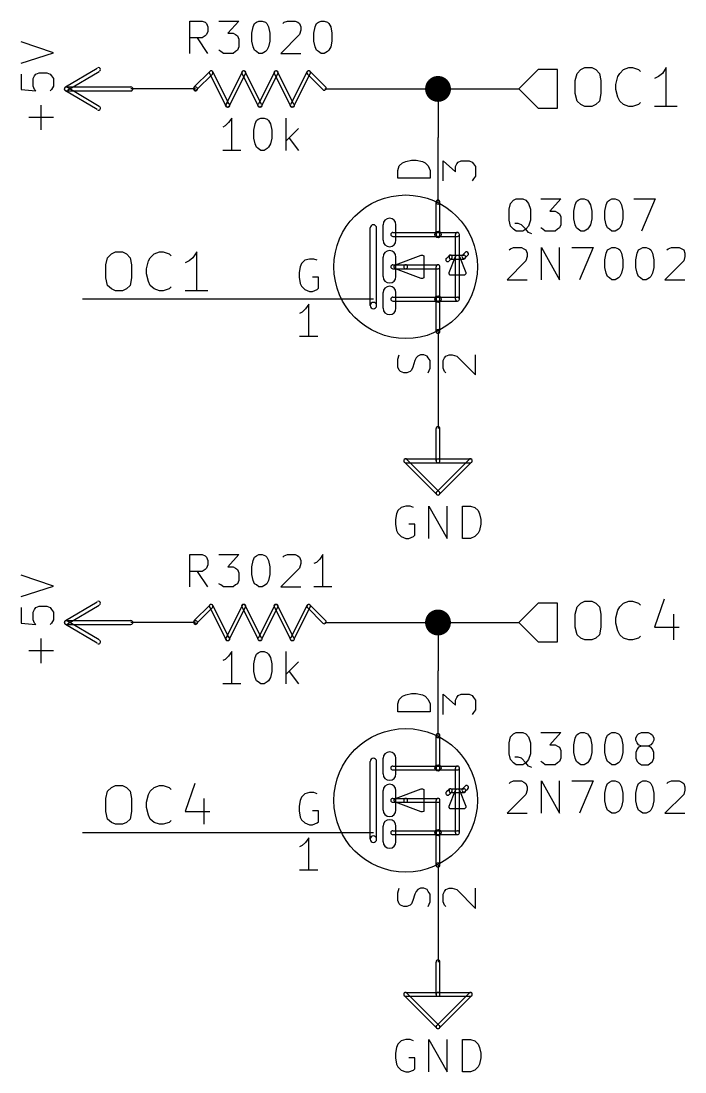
# Model space of a CAD drawing. Extents: x 10 to 287, y -200 to -10.
# Drawn here: x 198.25 to 224.33, y -155.45 to -114.17 of the extents above; entities that cross this region are included whole.
import ezdxf

# ---------------------------------------------------------------- set-up
doc = ezdxf.new("R2010")
doc.units = 0
doc.header["$MEASUREMENT"] = 0
doc.layers.add('BLACK', color=7, linetype='CONTINUOUS')

msp = doc.modelspace()

# ---------------------------------------------------------------- linework, layer by layer
at = {"layer": 'Black'}
for p, q in [((201.651, -123.469), (201.803, -123.317)), ((201.803, -123.317), (201.955, -123.241)), ((201.955, -123.241), (202.235, -123.241)), ((202.235, -123.241), (202.387, -123.317)), ((202.387, -123.317), (202.54, -123.469)), ((203.327, -123.469), (203.479, -123.317)), ((203.479, -123.317), (203.683, -123.241)), ((203.683, -123.241), (203.835, -123.241)), ((203.835, -123.241), (204.064, -123.317)), ((204.064, -123.317), (204.14, -123.393)), ((205.156, -123.241), (205.003, -123.469)), ((205.156, -124.765), (205.156, -123.241)), ((201.574, -123.749), (201.651, -123.469)), ((201.574, -124.257), (201.574, -123.749)), ((202.54, -123.469), (202.59, -123.749)), ((202.59, -123.749), (202.59, -124.257)), ((203.175, -123.901), (203.251, -123.596)), ((203.251, -123.596), (203.327, -123.469)), ((204.851, -123.596), (204.699, -123.673)), ((205.003, -123.469), (204.851, -123.596)), ((203.175, -124.104), (203.175, -123.901)), ((203.251, -124.409), (203.175, -124.104)), ((201.651, -124.562), (201.574, -124.257)), ((201.803, -124.689), (201.651, -124.562)), ((202.54, -124.562), (202.387, -124.689)), ((202.59, -124.257), (202.54, -124.562)), ((203.327, -124.562), (203.251, -124.409)), ((203.479, -124.689), (203.327, -124.562)), ((204.14, -124.612), (204.064, -124.689)), ((201.955, -124.765), (201.803, -124.689)), ((202.235, -124.765), (201.955, -124.765)), ((202.387, -124.689), (202.235, -124.765)), ((203.683, -124.765), (203.479, -124.689)), ((203.835, -124.765), (203.683, -124.765)), ((204.064, -124.689), (203.835, -124.765)), ((205.588, -124.765), (204.699, -124.765)), ((201.574, -144.704), (201.651, -144.424)), ((201.651, -144.424), (201.803, -144.272)), ((201.803, -144.272), (201.955, -144.196)), ((201.955, -144.196), (202.235, -144.196)), ((202.235, -144.196), (202.387, -144.272)), ((202.387, -144.272), (202.54, -144.424)), ((202.54, -144.424), (202.59, -144.704)), ((203.251, -144.551), (203.327, -144.424)), ((203.327, -144.424), (203.479, -144.272)), ((203.479, -144.272), (203.683, -144.196)), ((203.683, -144.196), (203.835, -144.196)), ((203.835, -144.196), (204.064, -144.272)), ((204.064, -144.272), (204.14, -144.348)), ((205.08, -144.12), (204.699, -145.212)), ((201.574, -145.212), (201.574, -144.704)), ((202.59, -144.704), (202.59, -145.212)), ((203.175, -144.856), (203.251, -144.551)), ((203.175, -145.059), (203.175, -144.856)), ((205.435, -144.704), (205.435, -145.72)), ((201.651, -145.517), (201.574, -145.212)), ((202.59, -145.212), (202.54, -145.517)), ((203.251, -145.364), (203.175, -145.059)), ((204.699, -145.212), (205.664, -145.212)), ((201.803, -145.644), (201.651, -145.517)), ((201.955, -145.72), (201.803, -145.644)), ((202.387, -145.644), (202.235, -145.72)), ((202.54, -145.517), (202.387, -145.644)), ((203.327, -145.517), (203.251, -145.364)), ((203.479, -145.644), (203.327, -145.517)), ((203.683, -145.72), (203.479, -145.644)), ((204.064, -145.644), (203.835, -145.72)), ((204.14, -145.567), (204.064, -145.644)), ((202.235, -145.72), (201.955, -145.72)), ((203.835, -145.72), (203.683, -145.72))]:
    msp.add_line(p, q, dxfattribs=at)
at = {"layer": 'Brown 2'}
for p, q in [((218.567, -116.078), (217.805, -116.84)), ((219.329, -116.078), (218.567, -116.078)), ((219.329, -117.602), (219.329, -116.078)), ((220.015, -116.51), (220.091, -116.23)), ((220.091, -116.23), (220.243, -116.078)), ((220.243, -116.078), (220.396, -116.002)), ((220.396, -116.002), (220.675, -116.002)), ((220.675, -116.002), (220.828, -116.078)), ((220.828, -116.078), (220.98, -116.23)), ((220.98, -116.23), (221.031, -116.51)), ((221.615, -116.662), (221.691, -116.357)), ((221.691, -116.357), (221.767, -116.23)), ((221.767, -116.23), (221.92, -116.078)), ((221.92, -116.078), (222.123, -116.002)), ((222.123, -116.002), (222.275, -116.002)), ((222.275, -116.002), (222.504, -116.078)), ((222.504, -116.078), (222.58, -116.154)), ((223.291, -116.357), (223.139, -116.434)), ((223.444, -116.23), (223.291, -116.357)), ((223.596, -116.002), (223.444, -116.23)), ((223.596, -117.526), (223.596, -116.002)), ((220.015, -117.018), (220.015, -116.51)), ((221.031, -116.51), (221.031, -117.018)), ((221.615, -116.865), (221.615, -116.662)), ((217.805, -116.84), (218.567, -117.602)), ((220.091, -117.323), (220.015, -117.018)), ((221.031, -117.018), (220.98, -117.323)), ((221.691, -117.17), (221.615, -116.865)), ((221.767, -117.323), (221.691, -117.17)), ((218.567, -117.602), (219.329, -117.602)), ((220.243, -117.45), (220.091, -117.323)), ((220.396, -117.526), (220.243, -117.45)), ((220.675, -117.526), (220.396, -117.526)), ((220.828, -117.45), (220.675, -117.526)), ((220.98, -117.323), (220.828, -117.45)), ((221.92, -117.45), (221.767, -117.323)), ((222.123, -117.526), (221.92, -117.45)), ((222.275, -117.526), (222.123, -117.526)), ((222.504, -117.45), (222.275, -117.526)), ((222.58, -117.373), (222.504, -117.45)), ((224.028, -117.526), (223.139, -117.526)), ((218.567, -137.033), (217.805, -137.795)), ((219.329, -137.033), (218.567, -137.033)), ((219.329, -138.557), (219.329, -137.033)), ((220.091, -137.185), (220.243, -137.033)), ((220.243, -137.033), (220.396, -136.957)), ((220.396, -136.957), (220.675, -136.957)), ((220.675, -136.957), (220.828, -137.033)), ((220.828, -137.033), (220.98, -137.185)), ((221.767, -137.185), (221.92, -137.033)), ((221.92, -137.033), (222.123, -136.957)), ((222.123, -136.957), (222.275, -136.957)), ((222.275, -136.957), (222.504, -137.033)), ((222.504, -137.033), (222.58, -137.109)), ((223.52, -136.881), (223.139, -137.973)), ((220.015, -137.465), (220.091, -137.185)), ((220.98, -137.185), (221.031, -137.465)), ((221.615, -137.617), (221.691, -137.312)), ((221.691, -137.312), (221.767, -137.185)), ((217.805, -137.795), (218.567, -138.557)), ((220.015, -137.973), (220.015, -137.465)), ((221.031, -137.465), (221.031, -137.973)), ((221.615, -137.82), (221.615, -137.617)), ((221.691, -138.125), (221.615, -137.82)), ((223.876, -137.465), (223.876, -138.481)), ((220.091, -138.278), (220.015, -137.973)), ((221.031, -137.973), (220.98, -138.278)), ((221.767, -138.278), (221.691, -138.125)), ((223.139, -137.973), (224.104, -137.973)), ((218.567, -138.557), (219.329, -138.557)), ((220.243, -138.405), (220.091, -138.278)), ((220.396, -138.481), (220.243, -138.405)), ((220.675, -138.481), (220.396, -138.481)), ((220.828, -138.405), (220.675, -138.481)), ((220.98, -138.278), (220.828, -138.405)), ((221.92, -138.405), (221.767, -138.278)), ((222.123, -138.481), (221.92, -138.405)), ((222.275, -138.481), (222.123, -138.481)), ((222.504, -138.405), (222.275, -138.481)), ((222.58, -138.328), (222.504, -138.405))]:
    msp.add_line(p, q, dxfattribs=at)
at = {"layer": 'Cyan 2'}
for p, q in [((204.876, -115.443), (204.876, -114.173)), ((204.876, -114.173), (205.359, -114.173)), ((205.359, -114.173), (205.486, -114.224)), ((205.486, -114.224), (205.537, -114.275)), ((205.537, -114.275), (205.588, -114.402)), ((206.019, -114.173), (206.807, -114.173)), ((206.807, -114.173), (206.375, -114.656)), ((207.366, -114.402), (207.416, -114.275)), ((207.416, -114.275), (207.493, -114.224)), ((207.493, -114.224), (207.594, -114.173)), ((207.594, -114.173), (207.721, -114.173)), ((207.721, -114.173), (207.848, -114.224)), ((207.848, -114.224), (207.899, -114.275)), ((207.899, -114.275), (207.975, -114.402)), ((208.534, -114.275), (208.585, -114.224)), ((208.585, -114.224), (208.712, -114.173)), ((208.712, -114.173), (209.017, -114.173)), ((209.017, -114.173), (209.118, -114.224)), ((209.118, -114.224), (209.194, -114.275)), ((209.194, -114.275), (209.245, -114.402)), ((209.804, -114.402), (209.855, -114.275)), ((209.855, -114.275), (209.931, -114.224)), ((209.931, -114.224), (210.033, -114.173)), ((210.033, -114.173), (210.16, -114.173)), ((210.16, -114.173), (210.287, -114.224)), ((210.287, -114.224), (210.337, -114.275)), ((210.337, -114.275), (210.414, -114.402)), ((205.537, -114.706), (205.486, -114.757)), ((205.588, -114.579), (205.537, -114.706)), ((205.588, -114.402), (205.588, -114.579)), ((206.375, -114.656), (206.578, -114.656)), ((206.578, -114.656), (206.68, -114.706)), ((206.68, -114.706), (206.756, -114.757)), ((207.315, -114.656), (207.366, -114.402)), ((207.315, -114.96), (207.315, -114.656)), ((207.975, -114.402), (208.026, -114.656)), ((208.026, -114.656), (208.026, -114.96)), ((209.194, -114.706), (208.458, -115.443)), ((209.245, -114.529), (209.194, -114.706)), ((209.245, -114.402), (209.245, -114.529)), ((209.753, -114.656), (209.804, -114.402)), ((209.753, -114.96), (209.753, -114.656)), ((210.414, -114.402), (210.464, -114.656)), ((210.464, -114.656), (210.464, -114.96)), ((199.517, -115.418), (198.247, -114.986)), ((205.359, -114.833), (204.876, -114.833)), ((205.588, -115.443), (205.181, -114.833)), ((205.486, -114.757), (205.359, -114.833)), ((206.756, -114.757), (206.807, -114.884)), ((206.807, -114.884), (206.807, -115.189)), ((207.366, -115.189), (207.315, -114.96)), ((208.026, -114.96), (207.975, -115.189)), ((209.804, -115.189), (209.753, -114.96)), ((210.464, -114.96), (210.414, -115.189)), ((198.247, -115.824), (199.517, -115.418)), ((206.096, -115.367), (206.019, -115.316)), ((206.197, -115.443), (206.096, -115.367)), ((206.578, -115.443), (206.197, -115.443)), ((206.68, -115.367), (206.578, -115.443)), ((206.756, -115.316), (206.68, -115.367)), ((206.807, -115.189), (206.756, -115.316)), ((207.416, -115.316), (207.366, -115.189)), ((207.493, -115.367), (207.416, -115.316)), ((207.594, -115.443), (207.493, -115.367)), ((207.721, -115.443), (207.594, -115.443)), ((207.848, -115.367), (207.721, -115.443)), ((207.899, -115.316), (207.848, -115.367)), ((207.975, -115.189), (207.899, -115.316)), ((208.458, -115.443), (209.245, -115.443)), ((209.855, -115.316), (209.804, -115.189)), ((209.931, -115.367), (209.855, -115.316)), ((210.033, -115.443), (209.931, -115.367)), ((210.16, -115.443), (210.033, -115.443)), ((210.287, -115.367), (210.16, -115.443)), ((210.337, -115.316), (210.287, -115.367)), ((210.414, -115.189), (210.337, -115.316)), ((198.247, -116.256), (198.247, -116.865)), ((198.73, -116.434), (198.78, -116.332)), ((198.78, -116.332), (198.831, -116.256)), ((198.831, -116.256), (198.958, -116.205)), ((198.958, -116.205), (199.263, -116.205)), ((199.263, -116.205), (199.39, -116.256)), ((199.39, -116.256), (199.441, -116.332)), ((199.441, -116.332), (199.517, -116.434)), ((198.73, -116.738), (198.73, -116.434)), ((198.78, -116.865), (198.73, -116.738)), ((199.517, -116.738), (199.441, -116.865)), ((199.517, -116.434), (199.517, -116.738)), ((198.247, -116.865), (198.831, -116.916)), ((198.831, -116.916), (198.78, -116.865)), ((199.441, -116.865), (199.39, -116.916)), ((199.034, -118.44), (199.034, -117.475)), ((199.517, -117.958), (198.552, -117.958)), ((206.527, -117.983), (206.4, -118.161)), ((206.527, -119.253), (206.527, -117.983)), ((207.493, -118.085), (207.569, -118.034)), ((207.569, -118.034), (207.67, -117.983)), ((207.67, -117.983), (207.797, -117.983)), ((207.797, -117.983), (207.924, -118.034)), ((207.924, -118.034), (207.975, -118.085)), ((208.661, -119.253), (208.661, -117.983)), ((206.273, -118.288), (206.172, -118.339)), ((206.4, -118.161), (206.273, -118.288)), ((207.391, -118.466), (207.442, -118.212)), ((207.442, -118.212), (207.493, -118.085)), ((207.975, -118.085), (208.051, -118.212)), ((208.051, -118.212), (208.102, -118.466)), ((209.144, -118.389), (208.661, -118.872)), ((207.391, -118.77), (207.391, -118.466)), ((207.442, -118.999), (207.391, -118.77)), ((208.102, -118.77), (208.051, -118.999)), ((208.102, -118.466), (208.102, -118.77)), ((208.788, -118.77), (209.144, -119.253)), ((206.883, -119.253), (206.172, -119.253)), ((207.493, -119.126), (207.442, -118.999)), ((207.569, -119.177), (207.493, -119.126)), ((207.67, -119.253), (207.569, -119.177)), ((207.797, -119.253), (207.67, -119.253)), ((207.924, -119.177), (207.797, -119.253)), ((207.975, -119.126), (207.924, -119.177)), ((208.051, -118.999), (207.975, -119.126)), ((213.233, -119.736), (213.36, -119.685)), ((213.36, -119.685), (213.589, -119.634)), ((213.589, -119.634), (213.766, -119.634)), ((213.766, -119.634), (214.02, -119.685)), ((214.02, -119.685), (214.122, -119.736)), ((213.055, -120.04), (213.106, -119.863)), ((213.055, -120.345), (213.055, -120.04)), ((213.106, -119.863), (213.233, -119.736)), ((214.122, -119.736), (214.249, -119.863)), ((214.249, -119.863), (214.325, -120.04)), ((214.325, -120.04), (214.325, -120.345)), ((214.325, -120.345), (213.055, -120.345)), ((217.424, -121.564), (217.475, -121.336)), ((217.475, -121.336), (217.602, -121.209)), ((217.602, -121.209), (217.703, -121.158)), ((217.703, -121.158), (217.957, -121.158)), ((217.957, -121.158), (218.084, -121.209)), ((218.084, -121.209), (218.186, -121.336)), ((218.186, -121.336), (218.262, -121.564)), ((218.669, -121.158), (219.456, -121.158)), ((219.456, -121.158), (219.024, -121.641)), ((220.015, -121.387), (220.066, -121.26)), ((220.066, -121.26), (220.142, -121.209)), ((220.142, -121.209), (220.243, -121.158)), ((220.243, -121.158), (220.37, -121.158)), ((220.37, -121.158), (220.497, -121.209)), ((220.497, -121.209), (220.548, -121.26)), ((220.548, -121.26), (220.624, -121.387)), ((221.234, -121.387), (221.285, -121.26)), ((221.285, -121.26), (221.361, -121.209)), ((221.361, -121.209), (221.463, -121.158)), ((221.463, -121.158), (221.59, -121.158)), ((221.59, -121.158), (221.717, -121.209)), ((221.717, -121.209), (221.767, -121.26)), ((221.767, -121.26), (221.844, -121.387)), ((222.326, -121.158), (223.164, -121.158)), ((223.164, -121.158), (222.631, -122.428)), ((217.424, -121.996), (217.424, -121.564)), ((218.262, -121.564), (218.262, -121.996)), ((219.024, -121.641), (219.227, -121.641)), ((219.227, -121.641), (219.329, -121.691)), ((219.329, -121.691), (219.405, -121.742)), ((219.405, -121.742), (219.456, -121.869)), ((219.964, -121.641), (220.015, -121.387)), ((219.964, -121.945), (219.964, -121.641)), ((220.624, -121.387), (220.675, -121.641)), ((220.675, -121.641), (220.675, -121.945)), ((221.183, -121.641), (221.234, -121.387)), ((221.183, -121.945), (221.183, -121.641)), ((221.844, -121.387), (221.894, -121.641)), ((221.894, -121.641), (221.894, -121.945)), ((217.475, -122.225), (217.424, -121.996)), ((217.78, -122.123), (217.653, -122.123)), ((217.907, -122.174), (217.78, -122.123)), ((218.084, -122.352), (217.907, -122.174)), ((218.262, -121.996), (218.186, -122.225)), ((219.456, -122.174), (219.405, -122.301)), ((219.456, -121.869), (219.456, -122.174)), ((220.015, -122.174), (219.964, -121.945)), ((220.066, -122.301), (220.015, -122.174)), ((220.624, -122.174), (220.548, -122.301)), ((220.675, -121.945), (220.624, -122.174)), ((221.234, -122.174), (221.183, -121.945)), ((221.285, -122.301), (221.234, -122.174)), ((221.844, -122.174), (221.767, -122.301)), ((221.894, -121.945), (221.844, -122.174)), ((217.602, -122.352), (217.475, -122.225)), ((217.703, -122.428), (217.602, -122.352)), ((217.957, -122.428), (217.703, -122.428)), ((218.084, -122.352), (217.957, -122.428)), ((218.186, -122.225), (218.084, -122.352)), ((218.186, -122.479), (218.084, -122.352)), ((218.313, -122.53), (218.186, -122.479)), ((218.745, -122.352), (218.669, -122.301)), ((218.846, -122.428), (218.745, -122.352)), ((219.227, -122.428), (218.846, -122.428)), ((219.329, -122.352), (219.227, -122.428)), ((219.405, -122.301), (219.329, -122.352)), ((220.142, -122.352), (220.066, -122.301)), ((220.243, -122.428), (220.142, -122.352)), ((220.37, -122.428), (220.243, -122.428)), ((220.497, -122.352), (220.37, -122.428)), ((220.548, -122.301), (220.497, -122.352)), ((221.361, -122.352), (221.285, -122.301)), ((221.463, -122.428), (221.361, -122.352)), ((221.59, -122.428), (221.463, -122.428)), ((221.717, -122.352), (221.59, -122.428)), ((221.767, -122.301), (221.717, -122.352)), ((217.424, -123.165), (217.475, -123.114)), ((217.475, -123.114), (217.602, -123.063)), ((217.602, -123.063), (217.907, -123.063)), ((217.907, -123.063), (218.008, -123.114)), ((218.008, -123.114), (218.084, -123.165)), ((218.084, -123.165), (218.135, -123.292)), ((218.135, -123.292), (218.135, -123.419)), ((218.694, -124.333), (218.694, -123.063)), ((218.694, -123.063), (219.405, -124.333)), ((219.405, -124.333), (219.405, -123.063)), ((219.888, -123.063), (220.726, -123.063)), ((220.726, -123.063), (220.193, -124.333)), ((221.183, -123.546), (221.234, -123.292)), ((221.234, -123.292), (221.285, -123.165)), ((221.285, -123.165), (221.361, -123.114)), ((221.361, -123.114), (221.463, -123.063)), ((221.463, -123.063), (221.59, -123.063)), ((221.59, -123.063), (221.717, -123.114)), ((221.717, -123.114), (221.767, -123.165)), ((221.767, -123.165), (221.844, -123.292)), ((221.844, -123.292), (221.894, -123.546)), ((222.402, -123.546), (222.453, -123.292)), ((222.453, -123.292), (222.504, -123.165)), ((222.504, -123.165), (222.58, -123.114)), ((222.58, -123.114), (222.682, -123.063)), ((222.682, -123.063), (222.809, -123.063)), ((222.809, -123.063), (222.936, -123.114)), ((222.936, -123.114), (222.987, -123.165)), ((222.987, -123.165), (223.063, -123.292)), ((223.063, -123.292), (223.114, -123.546)), ((223.622, -123.165), (223.672, -123.114)), ((223.672, -123.114), (223.799, -123.063)), ((223.799, -123.063), (224.104, -123.063)), ((224.104, -123.063), (224.206, -123.114)), ((224.206, -123.114), (224.282, -123.165)), ((224.282, -123.165), (224.333, -123.292)), ((224.333, -123.292), (224.333, -123.419)), ((209.22, -123.825), (209.169, -124.054)), ((209.271, -123.698), (209.22, -123.825)), ((209.398, -123.571), (209.271, -123.698)), ((209.575, -123.52), (209.398, -123.571)), ((209.753, -123.52), (209.575, -123.52)), ((209.88, -123.571), (209.753, -123.52)), ((218.084, -123.596), (217.348, -124.333)), ((218.135, -123.419), (218.084, -123.596)), ((221.183, -123.85), (221.183, -123.546)), ((221.894, -123.546), (221.894, -123.85)), ((222.402, -123.85), (222.402, -123.546)), ((223.114, -123.546), (223.114, -123.85)), ((224.282, -123.596), (223.545, -124.333)), ((224.333, -123.419), (224.282, -123.596)), ((209.169, -124.054), (209.169, -124.231)), ((209.169, -124.231), (209.22, -124.485)), ((209.931, -124.231), (209.702, -124.231)), ((209.931, -124.663), (209.931, -124.231)), ((221.234, -124.079), (221.183, -123.85)), ((221.285, -124.206), (221.234, -124.079)), ((221.361, -124.257), (221.285, -124.206)), ((221.767, -124.206), (221.717, -124.257)), ((221.844, -124.079), (221.767, -124.206)), ((221.894, -123.85), (221.844, -124.079)), ((222.453, -124.079), (222.402, -123.85)), ((222.504, -124.206), (222.453, -124.079)), ((222.58, -124.257), (222.504, -124.206)), ((222.987, -124.206), (222.936, -124.257)), ((223.063, -124.079), (222.987, -124.206)), ((223.114, -123.85), (223.063, -124.079)), ((209.22, -124.485), (209.271, -124.587)), ((209.271, -124.587), (209.398, -124.714)), ((217.348, -124.333), (218.135, -124.333)), ((221.463, -124.333), (221.361, -124.257)), ((221.59, -124.333), (221.463, -124.333)), ((221.717, -124.257), (221.59, -124.333)), ((222.682, -124.333), (222.58, -124.257)), ((222.809, -124.333), (222.682, -124.333)), ((222.936, -124.257), (222.809, -124.333)), ((223.545, -124.333), (224.333, -124.333)), ((209.398, -124.714), (209.575, -124.79)), ((209.575, -124.79), (209.702, -124.79)), ((209.702, -124.79), (209.88, -124.714)), ((209.88, -124.714), (209.931, -124.663)), ((213.055, -127.457), (213.106, -127.279)), ((213.055, -127.762), (213.055, -127.457)), ((213.716, -127.508), (213.639, -127.762)), ((213.766, -127.406), (213.716, -127.508)), ((213.843, -127.33), (213.766, -127.406)), ((213.944, -127.279), (213.843, -127.33)), ((214.071, -127.279), (213.944, -127.279)), ((214.198, -127.33), (214.071, -127.279)), ((214.249, -127.406), (214.198, -127.33)), ((214.325, -127.508), (214.249, -127.406)), ((214.325, -127.813), (214.325, -127.508)), ((213.106, -127.889), (213.055, -127.762)), ((213.157, -127.94), (213.106, -127.889)), ((213.284, -127.991), (213.157, -127.94)), ((213.538, -127.94), (213.411, -127.991)), ((213.589, -127.889), (213.538, -127.94)), ((213.639, -127.762), (213.589, -127.889)), ((214.249, -127.991), (214.325, -127.813)), ((213.411, -127.991), (213.284, -127.991)), ((213.182, -133.274), (213.055, -133.401)), ((213.36, -133.223), (213.182, -133.274)), ((213.538, -133.223), (213.36, -133.223)), ((213.665, -133.274), (213.538, -133.223)), ((214.274, -134.493), (214.274, -133.223)), ((214.274, -133.223), (214.986, -134.493)), ((214.986, -134.493), (214.986, -133.223)), ((215.595, -134.493), (215.595, -133.223)), ((215.595, -133.223), (215.9, -133.223)), ((215.9, -133.223), (216.078, -133.274)), ((216.078, -133.274), (216.205, -133.401)), ((213.004, -133.528), (212.954, -133.756)), ((213.055, -133.401), (213.004, -133.528)), ((216.205, -133.401), (216.256, -133.528)), ((216.256, -133.528), (216.306, -133.756)), ((212.954, -133.756), (212.954, -133.934)), ((212.954, -133.934), (213.004, -134.188)), ((213.716, -133.934), (213.487, -133.934)), ((213.716, -134.366), (213.716, -133.934)), ((216.306, -133.934), (216.256, -134.188)), ((216.306, -133.756), (216.306, -133.934)), ((213.004, -134.188), (213.055, -134.29)), ((213.055, -134.29), (213.182, -134.417)), ((213.182, -134.417), (213.36, -134.493)), ((213.36, -134.493), (213.487, -134.493)), ((213.487, -134.493), (213.665, -134.417)), ((213.665, -134.417), (213.716, -134.366)), ((215.9, -134.493), (215.595, -134.493)), ((216.078, -134.417), (215.9, -134.493)), ((216.205, -134.29), (216.078, -134.417)), ((216.256, -134.188), (216.205, -134.29)), ((204.876, -136.398), (204.876, -135.128)), ((204.876, -135.128), (205.359, -135.128)), ((205.359, -135.128), (205.486, -135.179)), ((205.486, -135.179), (205.537, -135.23)), ((205.537, -135.23), (205.588, -135.357)), ((205.588, -135.357), (205.588, -135.534)), ((206.019, -135.128), (206.807, -135.128)), ((206.807, -135.128), (206.375, -135.611)), ((207.315, -135.611), (207.366, -135.357)), ((207.366, -135.357), (207.416, -135.23)), ((207.416, -135.23), (207.493, -135.179)), ((207.493, -135.179), (207.594, -135.128)), ((207.594, -135.128), (207.721, -135.128)), ((207.721, -135.128), (207.848, -135.179)), ((207.848, -135.179), (207.899, -135.23)), ((207.899, -135.23), (207.975, -135.357)), ((207.975, -135.357), (208.026, -135.611)), ((208.534, -135.23), (208.585, -135.179)), ((208.585, -135.179), (208.712, -135.128)), ((208.712, -135.128), (209.017, -135.128)), ((209.017, -135.128), (209.118, -135.179)), ((209.118, -135.179), (209.194, -135.23)), ((209.194, -135.23), (209.245, -135.357)), ((209.245, -135.357), (209.245, -135.484)), ((209.982, -135.306), (209.855, -135.433)), ((210.109, -135.128), (209.982, -135.306)), ((210.109, -136.398), (210.109, -135.128)), ((205.359, -135.788), (204.876, -135.788)), ((205.588, -136.398), (205.181, -135.788)), ((205.486, -135.712), (205.359, -135.788)), ((205.537, -135.661), (205.486, -135.712)), ((205.588, -135.534), (205.537, -135.661)), ((206.375, -135.611), (206.578, -135.611)), ((206.578, -135.611), (206.68, -135.661)), ((206.68, -135.661), (206.756, -135.712)), ((206.756, -135.712), (206.807, -135.839)), ((207.315, -135.915), (207.315, -135.611)), ((208.026, -135.611), (208.026, -135.915)), ((209.194, -135.661), (208.458, -136.398)), ((209.245, -135.484), (209.194, -135.661)), ((209.855, -135.433), (209.753, -135.484)), ((199.517, -136.373), (198.247, -135.941)), ((206.807, -136.144), (206.756, -136.271)), ((206.807, -135.839), (206.807, -136.144)), ((207.366, -136.144), (207.315, -135.915)), ((207.416, -136.271), (207.366, -136.144)), ((207.975, -136.144), (207.899, -136.271)), ((208.026, -135.915), (207.975, -136.144)), ((198.247, -136.779), (199.517, -136.373)), ((206.096, -136.322), (206.019, -136.271)), ((206.197, -136.398), (206.096, -136.322)), ((206.578, -136.398), (206.197, -136.398)), ((206.68, -136.322), (206.578, -136.398)), ((206.756, -136.271), (206.68, -136.322)), ((207.493, -136.322), (207.416, -136.271)), ((207.594, -136.398), (207.493, -136.322)), ((207.721, -136.398), (207.594, -136.398)), ((207.848, -136.322), (207.721, -136.398)), ((207.899, -136.271), (207.848, -136.322)), ((208.458, -136.398), (209.245, -136.398)), ((210.464, -136.398), (209.753, -136.398)), ((198.247, -137.211), (198.247, -137.82)), ((198.73, -137.389), (198.78, -137.287)), ((198.73, -137.693), (198.73, -137.389)), ((198.78, -137.287), (198.831, -137.211)), ((198.831, -137.211), (198.958, -137.16)), ((198.958, -137.16), (199.263, -137.16)), ((199.263, -137.16), (199.39, -137.211)), ((199.39, -137.211), (199.441, -137.287)), ((199.441, -137.287), (199.517, -137.389)), ((199.517, -137.389), (199.517, -137.693)), ((198.247, -137.82), (198.831, -137.871)), ((198.78, -137.82), (198.73, -137.693)), ((198.831, -137.871), (198.78, -137.82)), ((199.441, -137.82), (199.39, -137.871)), ((199.517, -137.693), (199.441, -137.82)), ((199.034, -139.395), (199.034, -138.43)), ((199.517, -138.913), (198.552, -138.913)), ((206.527, -138.938), (206.4, -139.116)), ((206.527, -140.208), (206.527, -138.938)), ((207.442, -139.167), (207.493, -139.04)), ((207.493, -139.04), (207.569, -138.989)), ((207.569, -138.989), (207.67, -138.938)), ((207.67, -138.938), (207.797, -138.938)), ((207.797, -138.938), (207.924, -138.989)), ((207.924, -138.989), (207.975, -139.04)), ((207.975, -139.04), (208.051, -139.167)), ((208.661, -140.208), (208.661, -138.938)), ((206.273, -139.243), (206.172, -139.294)), ((206.4, -139.116), (206.273, -139.243)), ((207.391, -139.421), (207.442, -139.167)), ((207.391, -139.725), (207.391, -139.421)), ((208.051, -139.167), (208.102, -139.421)), ((208.102, -139.421), (208.102, -139.725)), ((209.144, -139.344), (208.661, -139.827)), ((207.442, -139.954), (207.391, -139.725)), ((208.102, -139.725), (208.051, -139.954)), ((208.788, -139.725), (209.144, -140.208)), ((206.883, -140.208), (206.172, -140.208)), ((207.493, -140.081), (207.442, -139.954)), ((207.569, -140.132), (207.493, -140.081)), ((207.67, -140.208), (207.569, -140.132)), ((207.797, -140.208), (207.67, -140.208)), ((207.924, -140.132), (207.797, -140.208)), ((207.975, -140.081), (207.924, -140.132)), ((208.051, -139.954), (207.975, -140.081)), ((213.106, -140.818), (213.233, -140.691)), ((213.233, -140.691), (213.36, -140.64)), ((213.36, -140.64), (213.589, -140.589)), ((213.589, -140.589), (213.766, -140.589)), ((213.766, -140.589), (214.02, -140.64)), ((214.02, -140.64), (214.122, -140.691)), ((214.122, -140.691), (214.249, -140.818)), ((213.055, -140.995), (213.106, -140.818)), ((213.055, -141.3), (213.055, -140.995)), ((214.249, -140.818), (214.325, -140.995)), ((214.325, -140.995), (214.325, -141.3)), ((214.325, -141.3), (213.055, -141.3)), ((217.424, -142.519), (217.475, -142.291)), ((217.475, -142.291), (217.602, -142.164)), ((217.602, -142.164), (217.703, -142.113)), ((217.703, -142.113), (217.957, -142.113)), ((217.957, -142.113), (218.084, -142.164)), ((218.084, -142.164), (218.186, -142.291)), ((218.186, -142.291), (218.262, -142.519)), ((218.669, -142.113), (219.456, -142.113)), ((219.456, -142.113), (219.024, -142.596)), ((219.964, -142.596), (220.015, -142.342)), ((220.015, -142.342), (220.066, -142.215)), ((220.066, -142.215), (220.142, -142.164)), ((220.142, -142.164), (220.243, -142.113)), ((220.243, -142.113), (220.37, -142.113)), ((220.37, -142.113), (220.497, -142.164)), ((220.497, -142.164), (220.548, -142.215)), ((220.548, -142.215), (220.624, -142.342)), ((220.624, -142.342), (220.675, -142.596)), ((221.183, -142.596), (221.234, -142.342)), ((221.234, -142.342), (221.285, -142.215)), ((221.285, -142.215), (221.361, -142.164)), ((221.361, -142.164), (221.463, -142.113)), ((221.463, -142.113), (221.59, -142.113)), ((221.59, -142.113), (221.717, -142.164)), ((221.717, -142.164), (221.767, -142.215)), ((221.767, -142.215), (221.844, -142.342)), ((221.844, -142.342), (221.894, -142.596)), ((222.402, -142.342), (222.453, -142.215)), ((222.402, -142.418), (222.402, -142.342)), ((222.453, -142.215), (222.504, -142.164)), ((222.504, -142.164), (222.631, -142.113)), ((222.631, -142.113), (222.885, -142.113)), ((222.885, -142.113), (222.987, -142.164)), ((222.987, -142.164), (223.063, -142.215)), ((223.063, -142.215), (223.114, -142.342)), ((223.114, -142.342), (223.114, -142.418)), ((217.424, -142.951), (217.424, -142.519)), ((218.262, -142.519), (218.262, -142.951)), ((219.024, -142.596), (219.227, -142.596)), ((219.227, -142.596), (219.329, -142.646)), ((219.329, -142.646), (219.405, -142.697)), ((219.405, -142.697), (219.456, -142.824)), ((219.964, -142.9), (219.964, -142.596)), ((220.675, -142.596), (220.675, -142.9)), ((221.183, -142.9), (221.183, -142.596)), ((221.894, -142.596), (221.894, -142.9)), ((222.453, -142.519), (222.402, -142.418)), ((222.453, -142.773), (222.402, -142.9)), ((222.504, -142.596), (222.453, -142.519)), ((222.504, -142.697), (222.453, -142.773)), ((222.631, -142.646), (222.504, -142.596)), ((222.631, -142.646), (222.504, -142.697)), ((222.885, -142.646), (222.631, -142.646)), ((222.987, -142.596), (222.885, -142.646)), ((222.987, -142.697), (222.885, -142.646)), ((223.063, -142.519), (222.987, -142.596)), ((223.063, -142.773), (222.987, -142.697)), ((223.114, -142.418), (223.063, -142.519)), ((223.114, -142.9), (223.063, -142.773)), ((217.475, -143.18), (217.424, -142.951)), ((217.602, -143.307), (217.475, -143.18)), ((217.78, -143.078), (217.653, -143.078)), ((217.907, -143.129), (217.78, -143.078)), ((218.084, -143.307), (217.907, -143.129)), ((218.186, -143.18), (218.084, -143.307)), ((218.262, -142.951), (218.186, -143.18)), ((219.456, -143.129), (219.405, -143.256)), ((219.456, -142.824), (219.456, -143.129)), ((220.015, -143.129), (219.964, -142.9)), ((220.066, -143.256), (220.015, -143.129)), ((220.624, -143.129), (220.548, -143.256)), ((220.675, -142.9), (220.624, -143.129)), ((221.234, -143.129), (221.183, -142.9)), ((221.285, -143.256), (221.234, -143.129)), ((221.844, -143.129), (221.767, -143.256)), ((221.894, -142.9), (221.844, -143.129)), ((222.402, -142.9), (222.402, -143.129)), ((222.402, -143.129), (222.453, -143.256)), ((223.063, -143.256), (223.114, -143.129)), ((223.114, -143.129), (223.114, -142.9)), ((217.703, -143.383), (217.602, -143.307)), ((217.957, -143.383), (217.703, -143.383)), ((218.084, -143.307), (217.957, -143.383)), ((218.186, -143.434), (218.084, -143.307)), ((218.313, -143.485), (218.186, -143.434)), ((218.745, -143.307), (218.669, -143.256)), ((218.846, -143.383), (218.745, -143.307)), ((219.227, -143.383), (218.846, -143.383)), ((219.329, -143.307), (219.227, -143.383)), ((219.405, -143.256), (219.329, -143.307)), ((220.142, -143.307), (220.066, -143.256)), ((220.243, -143.383), (220.142, -143.307)), ((220.37, -143.383), (220.243, -143.383)), ((220.497, -143.307), (220.37, -143.383)), ((220.548, -143.256), (220.497, -143.307)), ((221.361, -143.307), (221.285, -143.256)), ((221.463, -143.383), (221.361, -143.307)), ((221.59, -143.383), (221.463, -143.383)), ((221.717, -143.307), (221.59, -143.383)), ((221.767, -143.256), (221.717, -143.307)), ((222.453, -143.256), (222.504, -143.307)), ((222.504, -143.307), (222.631, -143.383)), ((222.631, -143.383), (222.885, -143.383)), ((222.885, -143.383), (222.987, -143.307)), ((222.987, -143.307), (223.063, -143.256)), ((217.475, -144.069), (217.602, -144.018)), ((217.602, -144.018), (217.907, -144.018)), ((217.907, -144.018), (218.008, -144.069)), ((218.694, -145.288), (218.694, -144.018)), ((218.694, -144.018), (219.405, -145.288)), ((219.405, -145.288), (219.405, -144.018)), ((219.888, -144.018), (220.726, -144.018)), ((220.726, -144.018), (220.193, -145.288)), ((221.361, -144.069), (221.463, -144.018)), ((221.463, -144.018), (221.59, -144.018)), ((221.59, -144.018), (221.717, -144.069)), ((222.58, -144.069), (222.682, -144.018)), ((222.682, -144.018), (222.809, -144.018)), ((222.809, -144.018), (222.936, -144.069)), ((223.672, -144.069), (223.799, -144.018)), ((223.799, -144.018), (224.104, -144.018)), ((224.104, -144.018), (224.206, -144.069)), ((217.424, -144.12), (217.475, -144.069)), ((218.008, -144.069), (218.084, -144.12)), ((218.084, -144.12), (218.135, -144.247)), ((218.135, -144.374), (218.084, -144.551)), ((218.135, -144.247), (218.135, -144.374)), ((221.183, -144.501), (221.234, -144.247)), ((221.234, -144.247), (221.285, -144.12)), ((221.285, -144.12), (221.361, -144.069)), ((221.717, -144.069), (221.767, -144.12)), ((221.767, -144.12), (221.844, -144.247)), ((221.844, -144.247), (221.894, -144.501)), ((222.402, -144.501), (222.453, -144.247)), ((222.453, -144.247), (222.504, -144.12)), ((222.504, -144.12), (222.58, -144.069)), ((222.936, -144.069), (222.987, -144.12)), ((222.987, -144.12), (223.063, -144.247)), ((223.063, -144.247), (223.114, -144.501)), ((223.622, -144.12), (223.672, -144.069)), ((224.206, -144.069), (224.282, -144.12)), ((224.282, -144.12), (224.333, -144.247)), ((224.333, -144.374), (224.282, -144.551)), ((224.333, -144.247), (224.333, -144.374)), ((209.22, -144.78), (209.169, -145.009)), ((209.271, -144.653), (209.22, -144.78)), ((209.398, -144.526), (209.271, -144.653)), ((209.575, -144.475), (209.398, -144.526)), ((209.753, -144.475), (209.575, -144.475)), ((209.88, -144.526), (209.753, -144.475)), ((218.084, -144.551), (217.348, -145.288)), ((221.183, -144.805), (221.183, -144.501)), ((221.234, -145.034), (221.183, -144.805)), ((221.894, -144.805), (221.844, -145.034)), ((221.894, -144.501), (221.894, -144.805)), ((222.402, -144.805), (222.402, -144.501)), ((222.453, -145.034), (222.402, -144.805)), ((223.114, -144.805), (223.063, -145.034)), ((223.114, -144.501), (223.114, -144.805)), ((224.282, -144.551), (223.545, -145.288)), ((209.169, -145.009), (209.169, -145.186)), ((209.169, -145.186), (209.22, -145.44)), ((209.931, -145.186), (209.702, -145.186)), ((209.931, -145.618), (209.931, -145.186)), ((217.348, -145.288), (218.135, -145.288)), ((221.285, -145.161), (221.234, -145.034)), ((221.361, -145.212), (221.285, -145.161)), ((221.463, -145.288), (221.361, -145.212)), ((221.59, -145.288), (221.463, -145.288)), ((221.717, -145.212), (221.59, -145.288)), ((221.767, -145.161), (221.717, -145.212)), ((221.844, -145.034), (221.767, -145.161)), ((222.504, -145.161), (222.453, -145.034)), ((222.58, -145.212), (222.504, -145.161)), ((222.682, -145.288), (222.58, -145.212)), ((222.809, -145.288), (222.682, -145.288)), ((222.936, -145.212), (222.809, -145.288)), ((222.987, -145.161), (222.936, -145.212)), ((223.063, -145.034), (222.987, -145.161)), ((223.545, -145.288), (224.333, -145.288)), ((209.22, -145.44), (209.271, -145.542)), ((209.271, -145.542), (209.398, -145.669)), ((209.398, -145.669), (209.575, -145.745)), ((209.702, -145.745), (209.88, -145.669)), ((209.88, -145.669), (209.931, -145.618)), ((209.575, -145.745), (209.702, -145.745)), ((213.055, -148.412), (213.106, -148.234)), ((213.055, -148.717), (213.055, -148.412)), ((213.716, -148.463), (213.639, -148.717)), ((213.766, -148.361), (213.716, -148.463)), ((213.843, -148.285), (213.766, -148.361)), ((213.944, -148.234), (213.843, -148.285)), ((214.071, -148.234), (213.944, -148.234)), ((214.198, -148.285), (214.071, -148.234)), ((214.249, -148.361), (214.198, -148.285)), ((214.325, -148.463), (214.249, -148.361)), ((214.325, -148.768), (214.325, -148.463)), ((213.106, -148.844), (213.055, -148.717)), ((213.157, -148.895), (213.106, -148.844)), ((213.284, -148.946), (213.157, -148.895)), ((213.411, -148.946), (213.284, -148.946)), ((213.538, -148.895), (213.411, -148.946)), ((213.589, -148.844), (213.538, -148.895)), ((213.639, -148.717), (213.589, -148.844)), ((214.249, -148.946), (214.325, -148.768)), ((213.055, -154.356), (213.004, -154.483)), ((213.182, -154.229), (213.055, -154.356)), ((213.36, -154.178), (213.182, -154.229)), ((213.538, -154.178), (213.36, -154.178)), ((213.665, -154.229), (213.538, -154.178)), ((214.274, -155.448), (214.274, -154.178)), ((214.274, -154.178), (214.986, -155.448)), ((214.986, -155.448), (214.986, -154.178)), ((215.595, -155.448), (215.595, -154.178)), ((215.595, -154.178), (215.9, -154.178)), ((215.9, -154.178), (216.078, -154.229)), ((216.078, -154.229), (216.205, -154.356)), ((216.205, -154.356), (216.256, -154.483)), ((213.004, -154.483), (212.954, -154.711)), ((212.954, -154.711), (212.954, -154.889)), ((216.256, -154.483), (216.306, -154.711)), ((216.306, -154.711), (216.306, -154.889)), ((212.954, -154.889), (213.004, -155.143)), ((213.004, -155.143), (213.055, -155.245)), ((213.716, -154.889), (213.487, -154.889)), ((213.716, -155.321), (213.716, -154.889)), ((216.256, -155.143), (216.205, -155.245)), ((216.306, -154.889), (216.256, -155.143)), ((213.055, -155.245), (213.182, -155.372)), ((213.182, -155.372), (213.36, -155.448)), ((213.36, -155.448), (213.487, -155.448)), ((213.487, -155.448), (213.665, -155.372)), ((213.665, -155.372), (213.716, -155.321)), ((215.9, -155.448), (215.595, -155.448)), ((216.078, -155.372), (215.9, -155.448)), ((216.205, -155.245), (216.078, -155.372))]:
    msp.add_line(p, q, dxfattribs=at)
at = {"layer": 'Green 2'}
for p, q in [((203.835, -116.84), (202.565, -116.84)), ((211.455, -116.84), (217.805, -116.84)), ((214.63, -116.84), (214.63, -118.745)), ((207.01, -125.095), (200.66, -125.095)), ((214.63, -128.905), (214.63, -130.175)), ((203.835, -137.795), (202.565, -137.795)), ((211.455, -137.795), (217.805, -137.795)), ((214.63, -137.795), (214.63, -139.7)), ((207.01, -146.05), (200.66, -146.05)), ((214.63, -149.86), (214.63, -151.13))]:
    msp.add_line(p, q, dxfattribs=at)
at = {"layer": 'Green 2', "const_width": 0.508}
for points in [[(214.376, -116.84, 1), (214.884, -116.84, 1)], [(214.376, -137.795, 1), (214.884, -137.795, 1)]]:
    msp.add_lwpolyline(points, format="xyb", close=True, dxfattribs=at)
at = {"layer": 'Red 2'}
for p, q in [((200, -116.764), (201.244, -116.027)), ((200.076, -116.891), (201.32, -116.154)), ((205.664, -116.154), (205.054, -116.764)), ((205.765, -116.256), (205.156, -116.865)), ((206.299, -117.5), (205.664, -116.23)), ((206.426, -117.45), (205.791, -116.18)), ((206.934, -116.18), (206.299, -117.45)), ((207.061, -116.23), (206.426, -117.5)), ((207.569, -117.5), (206.934, -116.23)), ((207.696, -117.45), (207.061, -116.18)), ((208.204, -116.18), (207.569, -117.45)), ((208.331, -116.23), (207.696, -117.5)), ((208.839, -117.5), (208.204, -116.23)), ((208.966, -117.45), (208.331, -116.18)), ((209.474, -116.18), (208.839, -117.45)), ((209.601, -116.23), (208.966, -117.5)), ((210.109, -116.865), (209.499, -116.256)), ((210.21, -116.764), (209.601, -116.154)), ((200.025, -116.764), (202.565, -116.764)), ((201.32, -117.526), (200.076, -116.789)), ((201.244, -117.653), (200, -116.916)), ((200.025, -116.916), (202.565, -116.916)), ((205.105, -116.84), (203.835, -116.84)), ((210.185, -116.84), (211.455, -116.84)), ((214.63, -121.285), (214.63, -118.745)), ((214.833, -120.447), (214.833, -119.659)), ((214.833, -119.659), (215.316, -120.091)), ((215.417, -119.71), (215.544, -119.659)), ((215.544, -119.659), (215.849, -119.659)), ((215.849, -119.659), (215.976, -119.71)), ((215.316, -119.888), (215.367, -119.786)), ((215.316, -120.091), (215.316, -119.888)), ((215.367, -119.786), (215.417, -119.71)), ((215.976, -119.71), (216.027, -119.786)), ((216.027, -119.786), (216.103, -119.888)), ((216.103, -119.888), (216.103, -120.269)), ((216.027, -120.371), (215.976, -120.447)), ((216.103, -120.269), (216.027, -120.371)), ((214.554, -122.555), (214.554, -121.285)), ((214.706, -122.555), (214.706, -121.285)), ((212.471, -122.784), (212.471, -122.174)), ((212.979, -122.784), (212.979, -122.174)), ((211.963, -125.349), (211.963, -122.301)), ((212.217, -125.349), (212.217, -122.301)), ((212.852, -122.479), (214.63, -122.479)), ((214.63, -122.479), (215.392, -122.479)), ((215.316, -125.095), (215.316, -122.555)), ((215.468, -125.095), (215.468, -122.555)), ((212.852, -122.631), (214.63, -122.631)), ((214.63, -122.631), (215.392, -122.631)), ((212.954, -123.749), (213.97, -123.368)), ((213.97, -123.368), (214.02, -123.368)), ((214.02, -123.368), (214.071, -123.393)), ((214.071, -123.393), (214.071, -124.257)), ((215.062, -123.393), (214.96, -123.495)), ((215.138, -123.368), (215.646, -123.368)), ((215.316, -123.419), (215.367, -123.368)), ((215.367, -123.368), (215.417, -123.368)), ((215.417, -123.368), (215.468, -123.419)), ((215.595, -123.368), (215.697, -123.266)), ((215.697, -123.469), (215.798, -123.368)), ((212.471, -124.206), (212.471, -123.444)), ((212.852, -123.749), (213.36, -123.749)), ((212.903, -123.8), (212.954, -123.749)), ((212.903, -123.85), (212.903, -123.8)), ((212.979, -124.206), (212.979, -123.444)), ((213.36, -123.749), (214.63, -123.749)), ((214.554, -125.095), (214.554, -123.825)), ((214.706, -125.095), (214.706, -123.825)), ((215.062, -124.054), (215.316, -123.419)), ((215.163, -123.495), (215.062, -123.596)), ((215.138, -123.52), (215.646, -123.52)), ((215.468, -123.419), (215.722, -124.054)), ((212.852, -123.901), (213.36, -123.901)), ((212.954, -123.901), (212.903, -123.85)), ((213.97, -124.282), (212.954, -123.901)), ((213.36, -123.901), (214.63, -123.901)), ((215.062, -124.104), (215.062, -124.054)), ((215.113, -124.155), (215.062, -124.104)), ((215.671, -124.155), (215.113, -124.155)), ((215.722, -124.104), (215.671, -124.155)), ((215.722, -124.054), (215.722, -124.104)), ((214.02, -124.282), (213.97, -124.282)), ((214.071, -124.257), (214.02, -124.282)), ((212.471, -125.451), (212.471, -124.841)), ((212.852, -125.019), (214.63, -125.019)), ((212.979, -125.451), (212.979, -124.841)), ((214.63, -125.019), (215.392, -125.019)), ((212.09, -125.095), (207.01, -125.095)), ((209.423, -125.476), (209.296, -125.603)), ((209.55, -125.298), (209.423, -125.476)), ((209.55, -126.568), (209.55, -125.298)), ((212.852, -125.171), (214.63, -125.171)), ((214.554, -126.365), (214.554, -125.095)), ((214.63, -125.171), (215.392, -125.171)), ((214.706, -126.365), (214.706, -125.095)), ((209.296, -125.603), (209.194, -125.654)), ((209.906, -126.568), (209.194, -126.568)), ((214.63, -126.365), (214.63, -128.905)), ((214.833, -127.508), (214.884, -127.406)), ((214.833, -127.813), (214.833, -127.508)), ((214.884, -127.406), (214.935, -127.33)), ((214.935, -127.33), (215.062, -127.279)), ((215.062, -127.279), (215.189, -127.279)), ((215.189, -127.279), (215.367, -127.33)), ((215.367, -127.33), (216.103, -128.067)), ((216.103, -128.067), (216.103, -127.279)), ((214.884, -127.94), (214.833, -127.813)), ((214.935, -127.991), (214.884, -127.94)), ((214.554, -131.445), (214.554, -130.175)), ((214.706, -131.445), (214.706, -130.175)), ((214.579, -132.766), (213.309, -131.496)), ((213.36, -131.369), (214.63, -131.369)), ((213.36, -131.521), (214.63, -131.521)), ((214.681, -132.664), (213.411, -131.394)), ((215.849, -131.394), (214.579, -132.664)), ((214.63, -131.369), (215.9, -131.369)), ((214.63, -131.521), (215.9, -131.521)), ((215.951, -131.496), (214.681, -132.766)), ((200, -137.719), (201.244, -136.982)), ((200.076, -137.846), (201.32, -137.109)), ((205.664, -137.109), (205.054, -137.719)), ((205.765, -137.211), (205.156, -137.82)), ((206.299, -138.455), (205.664, -137.185)), ((206.426, -138.405), (205.791, -137.135)), ((206.934, -137.135), (206.299, -138.405)), ((207.061, -137.185), (206.426, -138.455)), ((207.569, -138.455), (206.934, -137.185)), ((207.696, -138.405), (207.061, -137.135)), ((208.204, -137.135), (207.569, -138.405)), ((208.331, -137.185), (207.696, -138.455)), ((208.839, -138.455), (208.204, -137.185)), ((208.966, -138.405), (208.331, -137.135)), ((209.474, -137.135), (208.839, -138.405)), ((209.601, -137.185), (208.966, -138.455)), ((210.109, -137.82), (209.499, -137.211)), ((210.21, -137.719), (209.601, -137.109)), ((200.025, -137.719), (202.565, -137.719)), ((201.32, -138.481), (200.076, -137.744)), ((205.105, -137.795), (203.835, -137.795)), ((210.185, -137.795), (211.455, -137.795)), ((201.244, -138.608), (200, -137.871)), ((200.025, -137.871), (202.565, -137.871)), ((214.63, -142.24), (214.63, -139.7)), ((214.833, -141.402), (214.833, -140.614)), ((214.833, -140.614), (215.316, -141.046)), ((215.316, -140.843), (215.367, -140.741)), ((215.367, -140.741), (215.417, -140.665)), ((215.417, -140.665), (215.544, -140.614)), ((215.544, -140.614), (215.849, -140.614)), ((215.849, -140.614), (215.976, -140.665)), ((215.976, -140.665), (216.027, -140.741)), ((216.027, -140.741), (216.103, -140.843)), ((215.316, -141.046), (215.316, -140.843)), ((216.103, -140.843), (216.103, -141.224)), ((216.027, -141.326), (215.976, -141.402)), ((216.103, -141.224), (216.027, -141.326)), ((214.554, -143.51), (214.554, -142.24)), ((214.706, -143.51), (214.706, -142.24)), ((212.471, -143.739), (212.471, -143.129)), ((212.979, -143.739), (212.979, -143.129)), ((211.963, -146.304), (211.963, -143.256)), ((212.217, -146.304), (212.217, -143.256)), ((212.852, -143.434), (214.63, -143.434)), ((212.852, -143.586), (214.63, -143.586)), ((214.63, -143.434), (215.392, -143.434)), ((214.63, -143.586), (215.392, -143.586)), ((215.316, -146.05), (215.316, -143.51)), ((215.468, -146.05), (215.468, -143.51)), ((212.471, -145.161), (212.471, -144.399)), ((212.954, -144.704), (213.97, -144.323)), ((212.979, -145.161), (212.979, -144.399)), ((213.97, -144.323), (214.02, -144.323)), ((214.02, -144.323), (214.071, -144.348)), ((214.071, -144.348), (214.071, -145.212)), ((215.062, -144.348), (214.96, -144.45)), ((215.062, -145.009), (215.316, -144.374)), ((215.163, -144.45), (215.062, -144.551)), ((215.138, -144.323), (215.646, -144.323)), ((215.316, -144.374), (215.367, -144.323)), ((215.367, -144.323), (215.417, -144.323)), ((215.417, -144.323), (215.468, -144.374)), ((215.468, -144.374), (215.722, -145.009)), ((215.595, -144.323), (215.697, -144.221)), ((215.697, -144.424), (215.798, -144.323)), ((212.852, -144.704), (213.36, -144.704)), ((212.852, -144.856), (213.36, -144.856)), ((212.903, -144.755), (212.954, -144.704)), ((212.903, -144.805), (212.903, -144.755)), ((212.954, -144.856), (212.903, -144.805)), ((213.97, -145.237), (212.954, -144.856)), ((213.36, -144.704), (214.63, -144.704)), ((213.36, -144.856), (214.63, -144.856)), ((214.554, -146.05), (214.554, -144.78)), ((214.706, -146.05), (214.706, -144.78)), ((215.138, -144.475), (215.646, -144.475)), ((214.02, -145.237), (213.97, -145.237)), ((214.071, -145.212), (214.02, -145.237)), ((215.062, -145.059), (215.062, -145.009)), ((215.113, -145.11), (215.062, -145.059)), ((215.671, -145.11), (215.113, -145.11)), ((215.722, -145.059), (215.671, -145.11)), ((215.722, -145.009), (215.722, -145.059)), ((212.09, -146.05), (207.01, -146.05)), ((212.471, -146.406), (212.471, -145.796)), ((212.852, -145.974), (214.63, -145.974)), ((212.979, -146.406), (212.979, -145.796)), ((214.554, -147.32), (214.554, -146.05)), ((214.63, -145.974), (215.392, -145.974)), ((214.706, -147.32), (214.706, -146.05)), ((209.423, -146.431), (209.296, -146.558)), ((209.55, -146.253), (209.423, -146.431)), ((209.55, -147.523), (209.55, -146.253)), ((212.852, -146.126), (214.63, -146.126)), ((214.63, -146.126), (215.392, -146.126)), ((209.296, -146.558), (209.194, -146.609)), ((214.63, -147.32), (214.63, -149.86)), ((209.906, -147.523), (209.194, -147.523)), ((214.833, -148.463), (214.884, -148.361)), ((214.833, -148.768), (214.833, -148.463)), ((214.884, -148.361), (214.935, -148.285)), ((214.935, -148.285), (215.062, -148.234)), ((215.062, -148.234), (215.189, -148.234)), ((215.189, -148.234), (215.367, -148.285)), ((215.367, -148.285), (216.103, -149.022)), ((216.103, -149.022), (216.103, -148.234)), ((214.884, -148.895), (214.833, -148.768)), ((214.935, -148.946), (214.884, -148.895)), ((214.554, -152.4), (214.554, -151.13)), ((214.706, -152.4), (214.706, -151.13)), ((214.579, -153.721), (213.309, -152.451)), ((213.36, -152.324), (214.63, -152.324)), ((213.36, -152.476), (214.63, -152.476)), ((214.681, -153.619), (213.411, -152.349)), ((215.849, -152.349), (214.579, -153.619)), ((214.63, -152.324), (215.9, -152.324)), ((214.63, -152.476), (215.9, -152.476)), ((215.951, -152.451), (214.681, -153.721))]:
    msp.add_line(p, q, dxfattribs=at)
for centre, radius in [((213.36, -123.825), 2.8194), ((214.63, -122.555), 0.127), ((214.63, -125.095), 0.127), ((213.36, -144.78), 2.8194), ((214.63, -143.51), 0.127), ((214.63, -146.05), 0.127)]:
    msp.add_circle(centre, radius, dxfattribs=at)
for centre, radius, start, end in [((201.295, -116.078), 0.0762, 300.964, 480.964), ((205.715, -116.205), 0.0762, 386.565, 566.565), ((205.715, -116.205), 0.0762, 315, 495), ((206.985, -116.205), 0.0762, 386.565, 566.565), ((207.01, -116.205), 0.0762, 333.435, 513.435), ((208.255, -116.205), 0.0762, 386.565, 566.565), ((208.28, -116.205), 0.0762, 333.435, 513.435), ((209.55, -116.205), 0.0762, 405, 585), ((209.55, -116.205), 0.0762, 333.435, 513.435), ((200.025, -116.84), 0.0762, 419.036, 599.036), ((200.025, -116.84), 0.0762, 90, 270), ((200.025, -116.84), 0.0762, 120.964, 300.964), ((202.565, -116.84), 0.0762, 270, 450), ((205.105, -116.815), 0.0762, 495, 675), ((205.105, -116.84), 0.0762, 0, 180), ((210.16, -116.815), 0.0762, 225, 405), ((205.105, -116.84), 0.0762, 180, 360), ((201.295, -117.602), 0.0762, 239.036, 419.036), ((206.35, -117.475), 0.0762, 513.435, 693.435), ((206.375, -117.475), 0.0762, 0, 180), ((206.375, -117.475), 0.0762, 180, 360), ((206.375, -117.475), 0.0762, 206.565, 386.565), ((207.62, -117.475), 0.0762, 513.435, 693.435), ((207.645, -117.475), 0.0762, 206.565, 386.565), ((208.89, -117.475), 0.0762, 513.435, 693.435), ((208.915, -117.475), 0.0762, 206.565, 386.565), ((214.63, -121.285), 0.0762, 360, 540), ((214.63, -121.285), 0.0762, 0, 180), ((214.63, -121.285), 0.0762, 180, 360), ((212.09, -122.301), 0.127, 360, 540), ((212.725, -122.174), 0.254, 360, 540), ((212.852, -122.555), 0.0762, 90, 270), ((214.63, -122.555), 0.0762, 90, 270), ((214.63, -122.555), 0.0762, 180, 360), ((214.63, -122.555), 0.0762, 270, 450), ((215.392, -122.555), 0.0762, 360, 540), ((215.392, -122.555), 0.0762, 270, 450), ((212.725, -122.784), 0.254, 180, 360), ((212.725, -123.444), 0.254, 360, 540), ((215.113, -123.444), 0.0762, 315, 495), ((215.138, -123.444), 0.0762, 90, 270), ((215.646, -123.419), 0.0762, 135, 315), ((215.646, -123.444), 0.0762, 270, 450), ((215.748, -123.317), 0.0762, 315, 495), ((212.852, -123.825), 0.0762, 90, 270), ((213.36, -123.825), 0.0762, 90, 270), ((213.36, -123.825), 0.0762, 270, 450), ((214.63, -123.825), 0.0762, 360, 540), ((214.63, -123.825), 0.0762, 270, 450), ((215.011, -123.546), 0.0762, 495, 675), ((212.725, -124.206), 0.254, 180, 360), ((212.725, -124.841), 0.254, 360, 540), ((212.852, -125.095), 0.0762, 90, 270), ((214.63, -125.095), 0.0762, 360, 540), ((214.63, -125.095), 0.0762, 90, 270), ((214.63, -125.095), 0.0762, 0, 180), ((214.63, -125.095), 0.0762, 270, 450), ((215.392, -125.095), 0.0762, 270, 450), ((212.09, -125.349), 0.127, 0, 180), ((212.09, -125.349), 0.127, 180, 360), ((212.09, -125.349), 0.127, 180, 360), ((212.725, -125.451), 0.254, 180, 360), ((214.63, -125.095), 0.0762, 180, 360), ((214.63, -125.095), 0.0762, 180, 360), ((215.392, -125.095), 0.0762, 180, 360), ((214.63, -126.365), 0.0762, 0, 180), ((214.63, -126.365), 0.0762, 180, 360), ((214.63, -126.365), 0.0762, 180, 360), ((214.63, -130.175), 0.0762, 360, 540), ((213.36, -131.445), 0.0762, 405, 585), ((213.36, -131.445), 0.0762, 90, 270), ((214.63, -131.445), 0.0762, 90, 270), ((214.63, -131.445), 0.0762, 180, 360), ((214.63, -131.445), 0.0762, 270, 450), ((215.9, -131.445), 0.0762, 315, 495), ((215.9, -131.445), 0.0762, 270, 450), ((214.63, -132.715), 0.0762, 495, 675), ((214.63, -132.715), 0.0762, 225, 405), ((201.295, -137.033), 0.0762, 300.964, 480.964), ((205.715, -137.16), 0.0762, 386.565, 566.565), ((205.715, -137.16), 0.0762, 315, 495), ((206.985, -137.16), 0.0762, 386.565, 566.565), ((207.01, -137.16), 0.0762, 333.435, 513.435), ((208.255, -137.16), 0.0762, 386.565, 566.565), ((208.28, -137.16), 0.0762, 333.435, 513.435), ((209.55, -137.16), 0.0762, 405, 585), ((209.55, -137.16), 0.0762, 333.435, 513.435), ((200.025, -137.795), 0.0762, 419.036, 599.036), ((200.025, -137.795), 0.0762, 90, 270), ((200.025, -137.795), 0.0762, 120.964, 300.964), ((202.565, -137.795), 0.0762, 270, 450), ((205.105, -137.77), 0.0762, 495, 675), ((205.105, -137.795), 0.0762, 0, 180), ((205.105, -137.795), 0.0762, 180, 360), ((210.16, -137.77), 0.0762, 225, 405), ((201.295, -138.557), 0.0762, 239.036, 419.036), ((206.35, -138.43), 0.0762, 513.435, 693.435), ((206.375, -138.43), 0.0762, 0, 180), ((206.375, -138.43), 0.0762, 180, 360), ((206.375, -138.43), 0.0762, 206.565, 386.565), ((207.62, -138.43), 0.0762, 513.435, 693.435), ((207.645, -138.43), 0.0762, 206.565, 386.565), ((208.89, -138.43), 0.0762, 513.435, 693.435), ((208.915, -138.43), 0.0762, 206.565, 386.565), ((214.63, -142.24), 0.0762, 360, 540), ((214.63, -142.24), 0.0762, 0, 180), ((214.63, -142.24), 0.0762, 180, 360), ((212.09, -143.256), 0.127, 360, 540), ((212.725, -143.129), 0.254, 360, 540), ((212.852, -143.51), 0.0762, 90, 270), ((214.63, -143.51), 0.0762, 90, 270), ((214.63, -143.51), 0.0762, 180, 360), ((214.63, -143.51), 0.0762, 270, 450), ((215.392, -143.51), 0.0762, 360, 540), ((215.392, -143.51), 0.0762, 270, 450), ((212.725, -143.739), 0.254, 180, 360), ((212.725, -144.399), 0.254, 360, 540), ((215.011, -144.501), 0.0762, 495, 675), ((215.113, -144.399), 0.0762, 315, 495), ((215.138, -144.399), 0.0762, 90, 270), ((215.646, -144.374), 0.0762, 135, 315), ((215.646, -144.399), 0.0762, 270, 450), ((215.748, -144.272), 0.0762, 315, 495), ((212.852, -144.78), 0.0762, 90, 270), ((213.36, -144.78), 0.0762, 90, 270), ((213.36, -144.78), 0.0762, 270, 450), ((214.63, -144.78), 0.0762, 360, 540), ((214.63, -144.78), 0.0762, 270, 450), ((212.725, -145.161), 0.254, 180, 360), ((212.725, -145.796), 0.254, 360, 540), ((212.852, -146.05), 0.0762, 90, 270), ((214.63, -146.05), 0.0762, 360, 540), ((214.63, -146.05), 0.0762, 90, 270), ((214.63, -146.05), 0.0762, 0, 180), ((214.63, -146.05), 0.0762, 180, 360), ((214.63, -146.05), 0.0762, 180, 360), ((214.63, -146.05), 0.0762, 270, 450), ((215.392, -146.05), 0.0762, 180, 360), ((215.392, -146.05), 0.0762, 270, 450), ((212.09, -146.304), 0.127, 0, 180), ((212.09, -146.304), 0.127, 180, 360), ((212.09, -146.304), 0.127, 180, 360), ((212.725, -146.406), 0.254, 180, 360), ((214.63, -147.32), 0.0762, 0, 180), ((214.63, -147.32), 0.0762, 180, 360), ((214.63, -147.32), 0.0762, 180, 360), ((214.63, -151.13), 0.0762, 360, 540), ((213.36, -152.4), 0.0762, 405, 585), ((213.36, -152.4), 0.0762, 90, 270), ((214.63, -152.4), 0.0762, 90, 270), ((214.63, -152.4), 0.0762, 180, 360), ((214.63, -152.4), 0.0762, 270, 450), ((215.9, -152.4), 0.0762, 315, 495), ((215.9, -152.4), 0.0762, 270, 450), ((214.63, -153.67), 0.0762, 495, 675), ((214.63, -153.67), 0.0762, 225, 405)]:
    msp.add_arc(centre, radius, start, end, dxfattribs=at)

doc.saveas('drawing.dxf')
